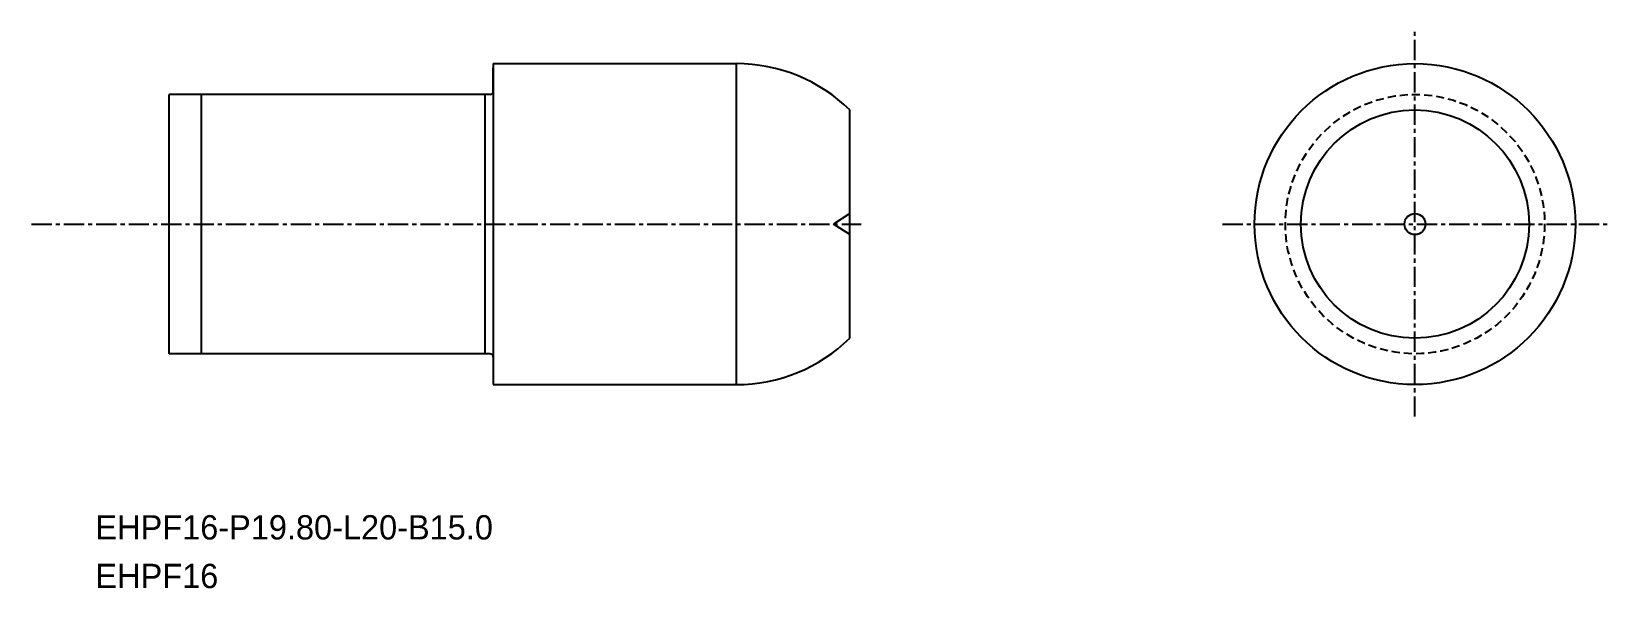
# Model space of a CAD drawing. Extents: x -1886.4 to -1789.1, y -856.7 to -822.3.
import ezdxf

# ---------------------------------------------------------------- set-up
doc = ezdxf.new("R2010")
doc.units = 0
doc.linetypes.add('CENTER', pattern=[2, 1.25, -0.25, 0.25, -0.25])
doc.linetypes.add('DASHED', pattern=[0.75, 0.5, -0.25])
doc.layers.get('0').update_dxf_attribs({"linetype": 'CONTINUOUS'})
doc.layers.add('CENTER', color=1, linetype='CENTER')

msp = doc.modelspace()

# ---------------------------------------------------------------- linework, layer by layer
at = {"color": 7, "linetype": 'CONTINUOUS'}
for p, q in [((-1857.857, -824.278), (-1842.857, -824.278)), ((-1857.857, -824.278), (-1857.857, -844.078)), ((-1857.857, -825.978), (-1857.857, -824.528)), ((-1857.857, -824.628), (-1857.857, -824.528)), ((-1842.857, -844.078), (-1842.857, -824.278)), ((-1877.857, -842.178), (-1877.857, -826.178)), ((-1858.057, -826.178), (-1877.857, -826.178)), ((-1875.857, -842.178), (-1875.857, -826.178)), ((-1858.357, -842.178), (-1858.357, -826.178)), ((-1835.857, -841.22), (-1835.857, -827.137)), ((-1858.057, -842.178), (-1877.857, -842.178)), ((-1857.857, -844.078), (-1842.857, -844.078))]:
    msp.add_line(p, q, dxfattribs=at)
at = {"color": 3}
for p in [(-1835.857, -833.532), (-1835.857, -834.825)]:
    msp.add_line(p, (-1836.855, -834.178), dxfattribs=at)
at = {"color": 7, "linetype": 'CONTINUOUS'}
msp.add_circle((-1800.977, -834.178), 9.9, dxfattribs=at)
at = {"color": 3, "linetype": 'DASHED'}
msp.add_circle((-1800.977, -834.178), 8, dxfattribs=at)
for radius in [7.041, 0.648]:
    msp.add_circle((-1800.977, -834.178), radius)
for centre, start, end in [((-1842.857, -834.278), 45.573, 90), ((-1842.857, -834.078), 270, 314.427)]:
    msp.add_arc(centre, 10, start, end)
at = {"color": 7, "linetype": 'CONTINUOUS'}
for centre, start, end in [((-1858.057, -825.978), 270, 0), ((-1858.057, -842.378), 0, 90)]:
    msp.add_arc(centre, 0.2, start, end, dxfattribs=at)
at = {"layer": 'CENTER', "color": 1, "linetype": 'CENTER'}
for p, q in [((-1800.977, -846.058), (-1800.977, -822.298)), ((-1886.357, -834.178), (-1835.161, -834.178)), ((-1812.857, -834.178), (-1789.097, -834.178))]:
    msp.add_line(p, q, dxfattribs=at)

# ---------------------------------------------------------------- texts
for s, p in [('EHPF16-P19.80-L20-B15.0', (-1882.411, -853.636)), ('EHPF16', (-1882.411, -856.636))]:
    msp.add_text(s, height=1.5).set_placement(p)

doc.saveas('drawing.dxf')
